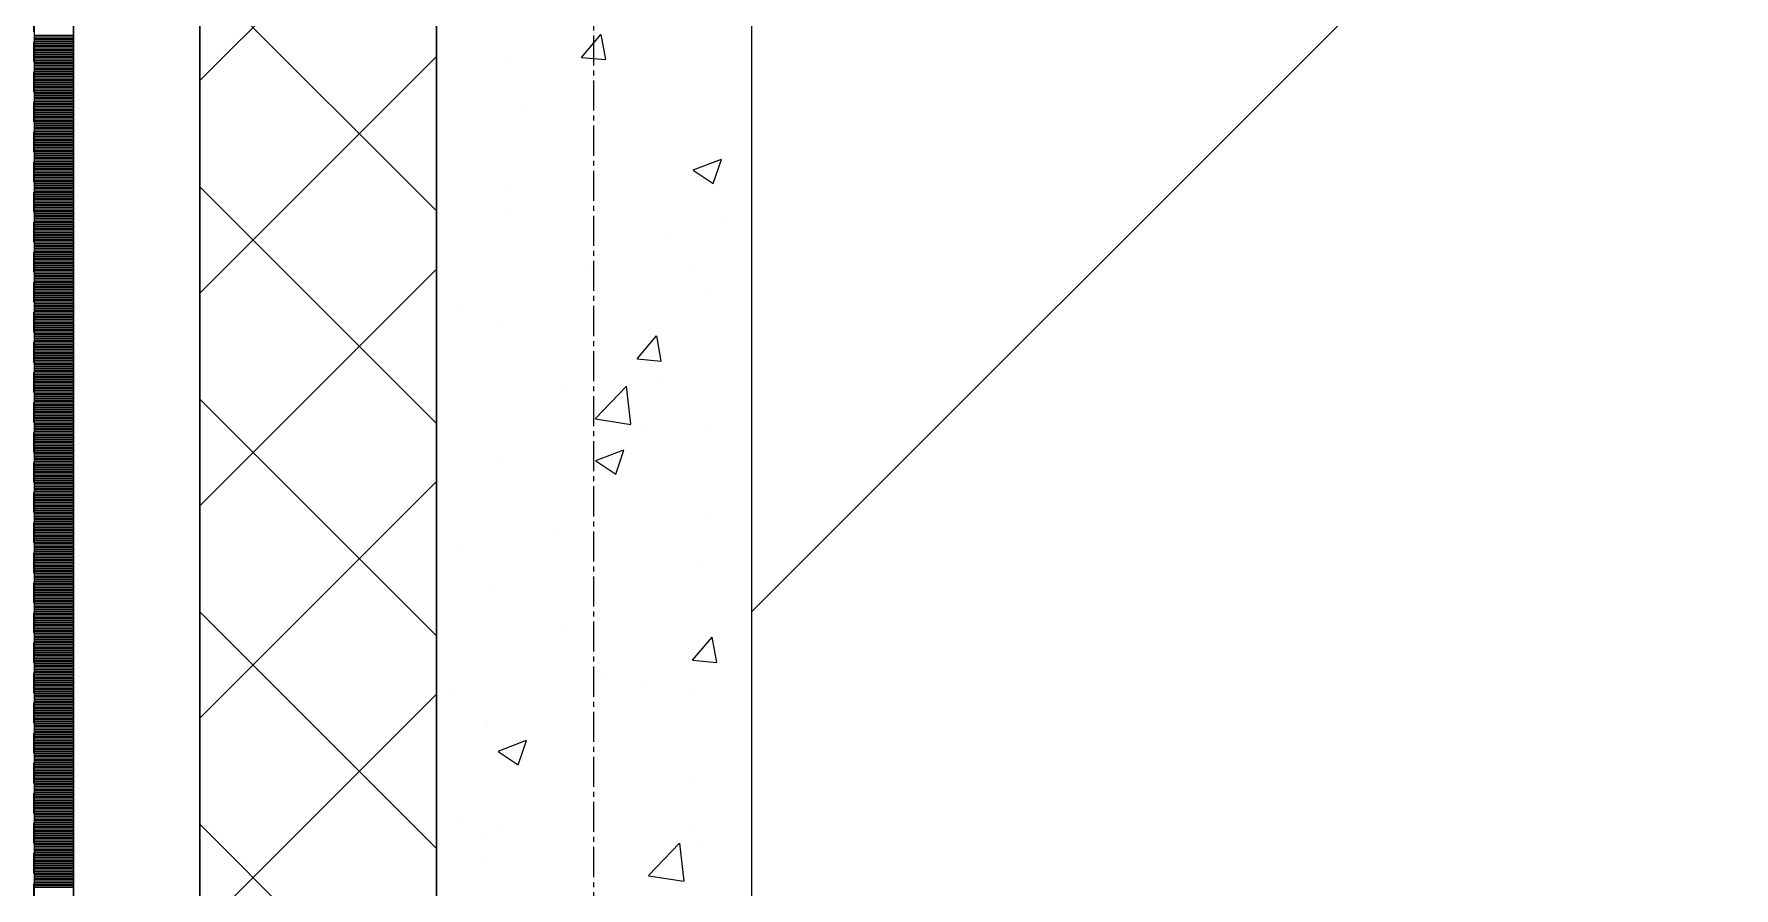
# Model space of a CAD drawing. Header units: millimetres. Extents: x 538266 to 1167394, y 114608 to 637157.
# Drawn here: x 828883 to 829961, y 150255 to 150797 of the extents above; entities that cross this region are included whole.
import ezdxf
from ezdxf.enums import TextEntityAlignment as Align

# ---------------------------------------------------------------- set-up
doc = ezdxf.new("R2010")
doc.units = ezdxf.units.MM
doc.linetypes.add('CENTER2', pattern=[28.575, 19.05, -3.175, 3.175, -3.175])
doc.linetypes.add('DASHED', pattern=[19.05, 12.7, -6.35])
doc.layers.get('Defpoints').update_dxf_attribs({"color": 140})
doc.layers.add('АР_Делит', color=120, linetype='Continuous', lineweight=0, plot=False)
for name, color, linetype, lineweight in [('АР_Стены ПЕНОблок', 52, 'Continuous', 20), ('АР_Тонкая', 254, 'Continuous', 5), ('АР_Утеплитель', 31, 'Continuous', 0), ('АР_Штриховка', 8, 'Continuous', 0)]:
    doc.layers.add(name, color=color, linetype=linetype, lineweight=lineweight)
doc.layers.add('РД_Оси_100', color=7, linetype='Continuous', lineweight=0, true_color=0x525252)
doc.layers.add('ФВ-5', color=7, linetype='Continuous')
doc.styles.add('style1', font='ARIALN.TTF')

# ---------------------------------------------------------------- blocks, each defined once
blk = doc.blocks.new('2_этаж')
at = {"layer": 'АР_Стены ПЕНОблок', "color": 18, "linetype": 'Continuous', "lineweight": 20, "true_color": 0x000000}
for p, q in [((672773.6, 213213.2), (672773.6, 137013.2)), ((672973.6, 137013.2), (672973.6, 213213.2))]:
    blk.add_line(p, q, dxfattribs=at)
at = {"layer": 'АР_Тонкая', "color": 18, "linetype": 'Continuous', "lineweight": 5, "true_color": 0x000000}
for p, q in [((672518.6, 213213.2), (672518.6, 137013.2)), ((672543.6, 213213.2), (672543.6, 137013.2)), ((672543.6, 137013.2), (672543.6, 213213.2)), ((672623.6, 137013.2), (672623.6, 213213.2))]:
    blk.add_line(p, q, dxfattribs=at)
at = {"layer": 'АР_Утеплитель', "color": 18, "linetype": 'Continuous', "lineweight": 0, "true_color": 0x000000}
for p, q in [((672623.6, 213213.2), (672623.6, 137013.2)), ((672773.6, 137013.2), (672773.6, 213213.2))]:
    blk.add_line(p, q, dxfattribs=at)
at = {"layer": 'АР_Штриховка', "color": 18, "linetype": 'Continuous', "lineweight": 0, "true_color": 0x000000}
for p, q in [((672623.6, 150767.2), (672773.6, 150917.2)), ((672773.6, 150684.7), (672623.6, 150834.7)), ((672518.6, 150796), (672543.6, 150796)), ((672518.6, 150795), (672543.6, 150795)), ((672518.6, 150794), (672543.6, 150794)), ((672518.6, 150793), (672543.6, 150793)), ((672518.6, 150792), (672543.6, 150792)), ((672518.6, 150791), (672543.6, 150791)), ((672518.6, 150790), (672543.6, 150790)), ((672518.6, 150789), (672543.6, 150789)), ((672518.6, 150788), (672543.6, 150788)), ((672518.6, 150787), (672543.6, 150787)), ((672865.7, 150781.9), (672877.9, 150796.5)), ((672881, 150780.6), (672878.1, 150796.5)), ((672518.6, 150786), (672543.6, 150786)), ((672518.6, 150785), (672543.6, 150785)), ((672518.6, 150784), (672543.6, 150784)), ((672518.6, 150783), (672543.6, 150783)), ((672518.6, 150782), (672543.6, 150782)), ((672518.6, 150781), (672543.6, 150781)), ((672518.6, 150780), (672543.6, 150780)), ((672518.6, 150779), (672543.6, 150779)), ((672518.6, 150778), (672543.6, 150778)), ((672518.6, 150777), (672543.6, 150777)), ((672518.6, 150776), (672543.6, 150776)), ((672623.6, 150632.5), (672773.6, 150782.5)), ((672821.4, 150782.2), (672821.4, 150782.2)), ((672865.7, 150781.9), (672880.8, 150780.6)), ((672518.6, 150775), (672543.6, 150775)), ((672518.6, 150774), (672543.6, 150774)), ((672518.6, 150773), (672543.6, 150773)), ((672518.6, 150772), (672543.6, 150772)), ((672518.6, 150771), (672543.6, 150771)), ((672518.6, 150770), (672543.6, 150770)), ((672518.6, 150769), (672543.6, 150769)), ((672518.6, 150768), (672543.6, 150768)), ((672518.6, 150767), (672543.6, 150767)), ((672518.6, 150766), (672543.6, 150766)), ((672518.6, 150765), (672543.6, 150765)), ((672518.6, 150764), (672543.6, 150764)), ((672518.6, 150763), (672543.6, 150763)), ((672518.6, 150762), (672543.6, 150762)), ((672518.6, 150761), (672543.6, 150761)), ((672518.6, 150760), (672543.6, 150760)), ((672518.6, 150759), (672543.6, 150759)), ((672518.6, 150758), (672543.6, 150758)), ((672518.6, 150757), (672543.6, 150757)), ((672518.6, 150756), (672543.6, 150756)), ((672518.6, 150755), (672543.6, 150755)), ((672518.6, 150754), (672543.6, 150754)), ((672518.6, 150753), (672543.6, 150753)), ((672518.6, 150752), (672543.6, 150752)), ((672518.6, 150751), (672543.6, 150751)), ((672518.6, 150750), (672543.6, 150750)), ((672518.6, 150749), (672543.6, 150749)), ((672518.6, 150748), (672543.6, 150748)), ((672518.6, 150747), (672543.6, 150747)), ((672518.6, 150746), (672543.6, 150746)), ((672518.6, 150745), (672543.6, 150745)), ((672518.6, 150744), (672543.6, 150744)), ((672827.2, 150750.2), (672827.2, 150750.2)), ((672518.6, 150743), (672543.6, 150743)), ((672518.6, 150742), (672543.6, 150742)), ((672518.6, 150741), (672543.6, 150741)), ((672518.6, 150740), (672543.6, 150740)), ((672518.6, 150739), (672543.6, 150739)), ((672518.6, 150738), (672543.6, 150738)), ((672518.6, 150737), (672543.6, 150737)), ((672518.6, 150736), (672543.6, 150736)), ((672518.6, 150735), (672543.6, 150735)), ((672518.6, 150734), (672543.6, 150734)), ((672518.6, 150733), (672543.6, 150733)), ((672518.6, 150732), (672543.6, 150732)), ((672518.6, 150731), (672543.6, 150731)), ((672518.6, 150730), (672543.6, 150730)), ((672518.6, 150729), (672543.6, 150729)), ((672518.6, 150728), (672543.6, 150728)), ((672518.6, 150727), (672543.6, 150727)), ((672518.6, 150726), (672543.6, 150726)), ((672518.6, 150725), (672543.6, 150725)), ((672518.6, 150724), (672543.6, 150724)), ((672518.6, 150723), (672543.6, 150723)), ((672518.6, 150722), (672543.6, 150722)), ((672518.6, 150721), (672543.6, 150721)), ((672518.6, 150720), (672543.6, 150720)), ((672518.6, 150719), (672543.6, 150719)), ((672518.6, 150718), (672543.6, 150718)), ((672518.6, 150717), (672543.6, 150717)), ((672518.6, 150716), (672543.6, 150716)), ((672518.6, 150715), (672543.6, 150715)), ((672518.6, 150714), (672543.6, 150714)), ((672518.6, 150713), (672543.6, 150713)), ((672518.6, 150712), (672543.6, 150712)), ((672936.5, 150710.6), (672954.3, 150717.4)), ((672949.1, 150702), (672954.3, 150717.3)), ((672950.3, 150716.7), (672950.3, 150716.7)), ((672518.6, 150711), (672543.6, 150711)), ((672518.6, 150710), (672543.6, 150710)), ((672518.6, 150709), (672543.6, 150709)), ((672518.6, 150708), (672543.6, 150708)), ((672518.6, 150707), (672543.6, 150707)), ((672518.6, 150706), (672543.6, 150706)), ((672518.6, 150705), (672543.6, 150705)), ((672518.6, 150704), (672543.6, 150704)), ((672518.6, 150703), (672543.6, 150703)), ((672518.6, 150702), (672543.6, 150702)), ((672518.6, 150701), (672543.6, 150701)), ((672876.6, 150703.4), (672876.6, 150703.4)), ((672936.5, 150710.5), (672949.1, 150702)), ((672518.6, 150700), (672543.6, 150700)), ((672518.6, 150699), (672543.6, 150699)), ((672518.6, 150698), (672543.6, 150698)), ((672518.6, 150697), (672543.6, 150697)), ((672518.6, 150696), (672543.6, 150696)), ((672518.6, 150695), (672543.6, 150695)), ((672518.6, 150694), (672543.6, 150694)), ((672518.6, 150693), (672543.6, 150693)), ((672518.6, 150692), (672543.6, 150692)), ((672518.6, 150691), (672543.6, 150691)), ((672518.6, 150690), (672543.6, 150690)), ((672773.6, 150550), (672623.6, 150700)), ((672818.3, 150697.6), (672818.3, 150697.6)), ((672518.6, 150689), (672543.6, 150689)), ((672518.6, 150688), (672543.6, 150688)), ((672518.6, 150687), (672543.6, 150687)), ((672518.6, 150686), (672543.6, 150686)), ((672518.6, 150685), (672543.6, 150685)), ((672518.6, 150684), (672543.6, 150684)), ((672518.6, 150683), (672543.6, 150683)), ((672518.6, 150682), (672543.6, 150682)), ((672518.6, 150681), (672543.6, 150681)), ((672518.6, 150680), (672543.6, 150680)), ((672518.6, 150679), (672543.6, 150679)), ((672818.2, 150684.4), (672818.2, 150684.4)), ((672518.6, 150678), (672543.6, 150678)), ((672518.6, 150677), (672543.6, 150677)), ((672518.6, 150676), (672543.6, 150676)), ((672518.6, 150675), (672543.6, 150675)), ((672518.6, 150674), (672543.6, 150674)), ((672518.6, 150673), (672543.6, 150673)), ((672518.6, 150672), (672543.6, 150672)), ((672518.6, 150671), (672543.6, 150671)), ((672518.6, 150670), (672543.6, 150670)), ((672518.6, 150669), (672543.6, 150669)), ((672920.8, 150671.2), (672920.8, 150671.2)), ((672953.8, 150678.6), (672953.8, 150678.6)), ((672518.6, 150668), (672543.6, 150668)), ((672518.6, 150667), (672543.6, 150667)), ((672518.6, 150666), (672543.6, 150666)), ((672518.6, 150665), (672543.6, 150665)), ((672518.6, 150664), (672543.6, 150664)), ((672518.6, 150663), (672543.6, 150663)), ((672518.6, 150662), (672543.6, 150662)), ((672518.6, 150661), (672543.6, 150661)), ((672518.6, 150660), (672543.6, 150660)), ((672518.6, 150659), (672543.6, 150659)), ((672518.6, 150658), (672543.6, 150658)), ((672518.6, 150657), (672543.6, 150657)), ((672518.6, 150656), (672543.6, 150656)), ((672518.6, 150655), (672543.6, 150655)), ((672518.6, 150654), (672543.6, 150654)), ((672518.6, 150653), (672543.6, 150653)), ((672518.6, 150652), (672543.6, 150652)), ((672518.6, 150651), (672543.6, 150651)), ((672518.6, 150650), (672543.6, 150650)), ((672518.6, 150649), (672543.6, 150649)), ((672518.6, 150648), (672543.6, 150648)), ((672518.6, 150647), (672543.6, 150647)), ((672623.6, 150497.8), (672773.6, 150647.8)), ((672871.8, 150650.3), (672871.8, 150650.3)), ((672937.4, 150647.6), (672937.4, 150647.6)), ((672518.6, 150646), (672543.6, 150646)), ((672518.6, 150645), (672543.6, 150645)), ((672518.6, 150644), (672543.6, 150644)), ((672518.6, 150643), (672543.6, 150643)), ((672518.6, 150642), (672543.6, 150642)), ((672518.6, 150641), (672543.6, 150641)), ((672518.6, 150640), (672543.6, 150640)), ((672518.6, 150639), (672543.6, 150639)), ((672518.6, 150638), (672543.6, 150638)), ((672518.6, 150637), (672543.6, 150637)), ((672518.6, 150636), (672543.6, 150636)), ((672518.6, 150635), (672543.6, 150635)), ((672518.6, 150634), (672543.6, 150634)), ((672518.6, 150633), (672543.6, 150633)), ((672518.6, 150632), (672543.6, 150632)), ((672518.6, 150631), (672543.6, 150631)), ((672518.6, 150630), (672543.6, 150630)), ((672518.6, 150629), (672543.6, 150629)), ((672518.6, 150628), (672543.6, 150628)), ((672518.6, 150627), (672543.6, 150627)), ((672518.6, 150626), (672543.6, 150626)), ((672518.6, 150625), (672543.6, 150625)), ((672947.2, 150632.1), (672947.2, 150632.1)), ((672518.6, 150624), (672543.6, 150624)), ((672518.6, 150623), (672543.6, 150623)), ((672518.6, 150622), (672543.6, 150622)), ((672518.6, 150621), (672543.6, 150621)), ((672518.6, 150620), (672543.6, 150620)), ((672518.6, 150619), (672543.6, 150619)), ((672518.6, 150618), (672543.6, 150618)), ((672518.6, 150617), (672543.6, 150617)), ((672518.6, 150616), (672543.6, 150616)), ((672518.6, 150615), (672543.6, 150615)), ((672789.3, 150622.2), (672789.3, 150622.2)), ((672518.6, 150614), (672543.6, 150614)), ((672518.6, 150613), (672543.6, 150613)), ((672518.6, 150612), (672543.6, 150612)), ((672518.6, 150611), (672543.6, 150611)), ((672518.6, 150610), (672543.6, 150610)), ((672518.6, 150609), (672543.6, 150609)), ((672518.6, 150608), (672543.6, 150608)), ((672518.6, 150607), (672543.6, 150607)), ((672518.6, 150606), (672543.6, 150606)), ((672518.6, 150605), (672543.6, 150605)), ((672518.6, 150604), (672543.6, 150604)), ((672815.2, 150613.1), (672815.2, 150613.1)), ((672900.9, 150590.9), (672913.1, 150605.4)), ((672916.2, 150589.5), (672913.3, 150605.5)), ((672518.6, 150603), (672543.6, 150603)), ((672518.6, 150602), (672543.6, 150602)), ((672518.6, 150601), (672543.6, 150601)), ((672518.6, 150600), (672543.6, 150600)), ((672518.6, 150599), (672543.6, 150599)), ((672518.6, 150598), (672543.6, 150598)), ((672518.6, 150597), (672543.6, 150597)), ((672518.6, 150596), (672543.6, 150596)), ((672518.6, 150595), (672543.6, 150595)), ((672518.6, 150594), (672543.6, 150594)), ((672518.6, 150593), (672543.6, 150593)), ((672518.6, 150592), (672543.6, 150592)), ((672518.6, 150591), (672543.6, 150591)), ((672518.6, 150590), (672543.6, 150590)), ((672518.6, 150589), (672543.6, 150589)), ((672518.6, 150588), (672543.6, 150588)), ((672518.6, 150587), (672543.6, 150587)), ((672518.6, 150586), (672543.6, 150586)), ((672518.6, 150585), (672543.6, 150585)), ((672518.6, 150584), (672543.6, 150584)), ((672518.6, 150583), (672543.6, 150583)), ((672518.6, 150582), (672543.6, 150582)), ((672900.9, 150590.8), (672916.1, 150589.5)), ((672518.6, 150581), (672543.6, 150581)), ((672518.6, 150580), (672543.6, 150580)), ((672518.6, 150579), (672543.6, 150579)), ((672518.6, 150578), (672543.6, 150578)), ((672518.6, 150577), (672543.6, 150577)), ((672518.6, 150576), (672543.6, 150576)), ((672518.6, 150575), (672543.6, 150575)), ((672518.6, 150574), (672543.6, 150574)), ((672518.6, 150573), (672543.6, 150573)), ((672518.6, 150572), (672543.6, 150572)), ((672874.3, 150552.9), (672894.1, 150573.5)), ((672897, 150549.4), (672894.2, 150573.5)), ((672917.5, 150579.4), (672917.5, 150579.4)), ((672518.6, 150571), (672543.6, 150571)), ((672518.6, 150570), (672543.6, 150570)), ((672518.6, 150569), (672543.6, 150569)), ((672518.6, 150568), (672543.6, 150568)), ((672518.6, 150567), (672543.6, 150567)), ((672518.6, 150566), (672543.6, 150566)), ((672518.6, 150565), (672543.6, 150565)), ((672518.6, 150564), (672543.6, 150564)), ((672518.6, 150563), (672543.6, 150563)), ((672518.6, 150562), (672543.6, 150562)), ((672518.6, 150561), (672543.6, 150561)), ((672773.6, 150415.3), (672623.6, 150565.3)), ((672853.9, 150571), (672853.9, 150571)), ((672518.6, 150560), (672543.6, 150560)), ((672518.6, 150559), (672543.6, 150559)), ((672518.6, 150558), (672543.6, 150558)), ((672518.6, 150557), (672543.6, 150557)), ((672518.6, 150556), (672543.6, 150556)), ((672518.6, 150555), (672543.6, 150555)), ((672518.6, 150554), (672543.6, 150554)), ((672518.6, 150553), (672543.6, 150553)), ((672518.6, 150552), (672543.6, 150552)), ((672518.6, 150551), (672543.6, 150551)), ((672518.6, 150550), (672543.6, 150550)), ((672874.4, 150552.8), (672897, 150549.3)), ((672903.3, 150549.5), (672903.3, 150549.5)), ((672518.6, 150549), (672543.6, 150549)), ((672518.6, 150548), (672543.6, 150548)), ((672518.6, 150547), (672543.6, 150547)), ((672518.6, 150546), (672543.6, 150546)), ((672518.6, 150545), (672543.6, 150545)), ((672518.6, 150544), (672543.6, 150544)), ((672518.6, 150543), (672543.6, 150543)), ((672518.6, 150542), (672543.6, 150542)), ((672518.6, 150541), (672543.6, 150541)), ((672518.6, 150540), (672543.6, 150540)), ((672518.6, 150539), (672543.6, 150539)), ((672944.1, 150547.6), (672944.1, 150547.6)), ((672518.6, 150538), (672543.6, 150538)), ((672518.6, 150537), (672543.6, 150537)), ((672518.6, 150536), (672543.6, 150536)), ((672518.6, 150535), (672543.6, 150535)), ((672518.6, 150534), (672543.6, 150534)), ((672518.6, 150533), (672543.6, 150533)), ((672518.6, 150532), (672543.6, 150532)), ((672518.6, 150531), (672543.6, 150531)), ((672518.6, 150530), (672543.6, 150530)), ((672518.6, 150529), (672543.6, 150529)), ((672518.6, 150528), (672543.6, 150528)), ((672812.2, 150528.5), (672812.2, 150528.5)), ((672874.7, 150526.4), (672892.5, 150533.3)), ((672886.3, 150533.3), (672886.3, 150533.3)), ((672887.3, 150517.8), (672892.5, 150533.1)), ((672518.6, 150527), (672543.6, 150527)), ((672518.6, 150526), (672543.6, 150526)), ((672518.6, 150525), (672543.6, 150525)), ((672518.6, 150524), (672543.6, 150524)), ((672518.6, 150523), (672543.6, 150523)), ((672518.6, 150522), (672543.6, 150522)), ((672518.6, 150521), (672543.6, 150521)), ((672518.6, 150520), (672543.6, 150520)), ((672518.6, 150519), (672543.6, 150519)), ((672518.6, 150518), (672543.6, 150518)), ((672874.7, 150526.3), (672887.3, 150517.8)), ((672518.6, 150517), (672543.6, 150517)), ((672518.6, 150516), (672543.6, 150516)), ((672518.6, 150515), (672543.6, 150515)), ((672518.6, 150514), (672543.6, 150514)), ((672518.6, 150513), (672543.6, 150513)), ((672518.6, 150512), (672543.6, 150512)), ((672518.6, 150511), (672543.6, 150511)), ((672518.6, 150510), (672543.6, 150510)), ((672518.6, 150509), (672543.6, 150509)), ((672518.6, 150508), (672543.6, 150508)), ((672518.6, 150507), (672543.6, 150507)), ((672623.6, 150363.1), (672773.6, 150513.1)), ((672518.6, 150506), (672543.6, 150506)), ((672518.6, 150505), (672543.6, 150505)), ((672518.6, 150504), (672543.6, 150504)), ((672518.6, 150503), (672543.6, 150503)), ((672518.6, 150502), (672543.6, 150502)), ((672518.6, 150501), (672543.6, 150501)), ((672518.6, 150500), (672543.6, 150500)), ((672518.6, 150499), (672543.6, 150499)), ((672518.6, 150498), (672543.6, 150498)), ((672518.6, 150497), (672543.6, 150497)), ((672518.6, 150496), (672543.6, 150496)), ((672518.6, 150495), (672543.6, 150495)), ((672518.6, 150494), (672543.6, 150494)), ((672518.6, 150493), (672543.6, 150493)), ((672518.6, 150492), (672543.6, 150492)), ((672518.6, 150491), (672543.6, 150491)), ((672518.6, 150490), (672543.6, 150490)), ((672518.6, 150489), (672543.6, 150489)), ((672518.6, 150488), (672543.6, 150488)), ((672518.6, 150487), (672543.6, 150487)), ((672518.6, 150486), (672543.6, 150486)), ((672518.6, 150485), (672543.6, 150485)), ((672946.9, 150491.9), (672946.9, 150491.9)), ((672518.6, 150484), (672543.6, 150484)), ((672518.6, 150483), (672543.6, 150483)), ((672518.6, 150482), (672543.6, 150482)), ((672518.6, 150481), (672543.6, 150481)), ((672518.6, 150480), (672543.6, 150480)), ((672518.6, 150479), (672543.6, 150479)), ((672518.6, 150478), (672543.6, 150478)), ((672518.6, 150477), (672543.6, 150477)), ((672518.6, 150476), (672543.6, 150476)), ((672518.6, 150475), (672543.6, 150475)), ((672850.7, 150479.2), (672850.7, 150479.2)), ((672518.6, 150474), (672543.6, 150474)), ((672518.6, 150473), (672543.6, 150473)), ((672518.6, 150472), (672543.6, 150472)), ((672518.6, 150471), (672543.6, 150471)), ((672518.6, 150470), (672543.6, 150470)), ((672518.6, 150469), (672543.6, 150469)), ((672518.6, 150468), (672543.6, 150468)), ((672518.6, 150467), (672543.6, 150467)), ((672518.6, 150466), (672543.6, 150466)), ((672518.6, 150465), (672543.6, 150465)), ((672518.6, 150464), (672543.6, 150464)), ((672787.1, 150470.8), (672787.1, 150470.8)), ((672518.6, 150463), (672543.6, 150463)), ((672518.6, 150462), (672543.6, 150462)), ((672518.6, 150461), (672543.6, 150461)), ((672518.6, 150460), (672543.6, 150460)), ((672518.6, 150459), (672543.6, 150459)), ((672518.6, 150458), (672543.6, 150458)), ((672518.6, 150457), (672543.6, 150457)), ((672518.6, 150456), (672543.6, 150456)), ((672518.6, 150455), (672543.6, 150455)), ((672518.6, 150454), (672543.6, 150454)), ((672518.6, 150453), (672543.6, 150453)), ((672941, 150463), (672941, 150463)), ((672518.6, 150452), (672543.6, 150452)), ((672518.6, 150451), (672543.6, 150451)), ((672518.6, 150450), (672543.6, 150450)), ((672518.6, 150449), (672543.6, 150449)), ((672518.6, 150448), (672543.6, 150448)), ((672518.6, 150447), (672543.6, 150447)), ((672518.6, 150446), (672543.6, 150446)), ((672518.6, 150445), (672543.6, 150445)), ((672518.6, 150444), (672543.6, 150444)), ((672518.6, 150443), (672543.6, 150443)), ((672518.6, 150442), (672543.6, 150442)), ((672809.1, 150444), (672809.1, 150444)), ((672518.6, 150441), (672543.6, 150441)), ((672518.6, 150440), (672543.6, 150440)), ((672518.6, 150439), (672543.6, 150439)), ((672518.6, 150438), (672543.6, 150438)), ((672518.6, 150437), (672543.6, 150437)), ((672518.6, 150436), (672543.6, 150436)), ((672518.6, 150435), (672543.6, 150435)), ((672518.6, 150434), (672543.6, 150434)), ((672518.6, 150433), (672543.6, 150433)), ((672518.6, 150432), (672543.6, 150432)), ((672518.6, 150431), (672543.6, 150431)), ((672518.6, 150430), (672543.6, 150430)), ((672518.6, 150429), (672543.6, 150429)), ((672518.6, 150428), (672543.6, 150428)), ((672518.6, 150427), (672543.6, 150427)), ((672518.6, 150426), (672543.6, 150426)), ((672518.6, 150425), (672543.6, 150425)), ((672518.6, 150424), (672543.6, 150424)), ((672518.6, 150423), (672543.6, 150423)), ((672518.6, 150422), (672543.6, 150422)), ((672518.6, 150421), (672543.6, 150421)), ((672773.6, 150280.6), (672623.6, 150430.6)), ((672518.6, 150420), (672543.6, 150420)), ((672518.6, 150419), (672543.6, 150419)), ((672518.6, 150418), (672543.6, 150418)), ((672518.6, 150417), (672543.6, 150417)), ((672518.6, 150416), (672543.6, 150416)), ((672518.6, 150415), (672543.6, 150415)), ((672518.6, 150414), (672543.6, 150414)), ((672518.6, 150413), (672543.6, 150413)), ((672518.6, 150412), (672543.6, 150412)), ((672518.6, 150411), (672543.6, 150411)), ((672518.6, 150410), (672543.6, 150410)), ((672853.8, 150419.7), (672853.8, 150419.7)), ((672936.1, 150399.8), (672948.4, 150414.4)), ((672951.5, 150398.5), (672948.5, 150414.4)), ((672518.6, 150409), (672543.6, 150409)), ((672518.6, 150408), (672543.6, 150408)), ((672518.6, 150407), (672543.6, 150407)), ((672518.6, 150406), (672543.6, 150406)), ((672518.6, 150405), (672543.6, 150405)), ((672518.6, 150404), (672543.6, 150404)), ((672518.6, 150403), (672543.6, 150403)), ((672518.6, 150402), (672543.6, 150402)), ((672518.6, 150401), (672543.6, 150401)), ((672518.6, 150400), (672543.6, 150400)), ((672518.6, 150399), (672543.6, 150399)), ((672936.1, 150399.8), (672951.3, 150398.5)), ((672518.6, 150398), (672543.6, 150398)), ((672518.6, 150397), (672543.6, 150397)), ((672518.6, 150396), (672543.6, 150396)), ((672518.6, 150395), (672543.6, 150395)), ((672518.6, 150394), (672543.6, 150394)), ((672518.6, 150393), (672543.6, 150393)), ((672518.6, 150392), (672543.6, 150392)), ((672518.6, 150391), (672543.6, 150391)), ((672518.6, 150390), (672543.6, 150390)), ((672518.6, 150389), (672543.6, 150389)), ((672518.6, 150388), (672543.6, 150388)), ((672880.1, 150391.7), (672880.1, 150391.7)), ((672518.6, 150387), (672543.6, 150387)), ((672518.6, 150386), (672543.6, 150386)), ((672518.6, 150385), (672543.6, 150385)), ((672518.6, 150384), (672543.6, 150384)), ((672518.6, 150383), (672543.6, 150383)), ((672518.6, 150382), (672543.6, 150382)), ((672518.6, 150381), (672543.6, 150381)), ((672518.6, 150380), (672543.6, 150380)), ((672518.6, 150379), (672543.6, 150379)), ((672518.6, 150378), (672543.6, 150378)), ((672623.6, 150228.4), (672773.6, 150378.4)), ((672783.9, 150379), (672783.9, 150379)), ((672875.8, 150381.8), (672875.8, 150381.8)), ((672907.3, 150385.6), (672907.3, 150385.6)), ((672937.9, 150378.4), (672937.9, 150378.4)), ((672518.6, 150377), (672543.6, 150377)), ((672518.6, 150376), (672543.6, 150376)), ((672518.6, 150375), (672543.6, 150375)), ((672518.6, 150374), (672543.6, 150374)), ((672518.6, 150373), (672543.6, 150373)), ((672518.6, 150372), (672543.6, 150372)), ((672518.6, 150371), (672543.6, 150371)), ((672518.6, 150370), (672543.6, 150370)), ((672518.6, 150369), (672543.6, 150369)), ((672518.6, 150368), (672543.6, 150368)), ((672518.6, 150367), (672543.6, 150367)), ((672518.6, 150366), (672543.6, 150366)), ((672518.6, 150365), (672543.6, 150365)), ((672518.6, 150364), (672543.6, 150364)), ((672518.6, 150363), (672543.6, 150363)), ((672518.6, 150362), (672543.6, 150362)), ((672518.6, 150361), (672543.6, 150361)), ((672518.6, 150360), (672543.6, 150360)), ((672518.6, 150359), (672543.6, 150359)), ((672518.6, 150358), (672543.6, 150358)), ((672518.6, 150357), (672543.6, 150357)), ((672518.6, 150356), (672543.6, 150356)), ((672806, 150359.4), (672806, 150359.4)), ((672518.6, 150355), (672543.6, 150355)), ((672518.6, 150354), (672543.6, 150354)), ((672518.6, 150353), (672543.6, 150353)), ((672518.6, 150352), (672543.6, 150352)), ((672518.6, 150351), (672543.6, 150351)), ((672518.6, 150350), (672543.6, 150350)), ((672518.6, 150349), (672543.6, 150349)), ((672518.6, 150348), (672543.6, 150348)), ((672518.6, 150347), (672543.6, 150347)), ((672518.6, 150346), (672543.6, 150346)), ((672518.6, 150345), (672543.6, 150345)), ((672812.9, 150342.2), (672830.7, 150349.1)), ((672825.5, 150333.6), (672830.7, 150348.9)), ((672518.6, 150344), (672543.6, 150344)), ((672518.6, 150343), (672543.6, 150343)), ((672518.6, 150342), (672543.6, 150342)), ((672518.6, 150341), (672543.6, 150341)), ((672518.6, 150340), (672543.6, 150340)), ((672518.6, 150339), (672543.6, 150339)), ((672518.6, 150338), (672543.6, 150338)), ((672518.6, 150337), (672543.6, 150337)), ((672518.6, 150336), (672543.6, 150336)), ((672518.6, 150335), (672543.6, 150335)), ((672518.6, 150334), (672543.6, 150334)), ((672812.9, 150342.1), (672825.5, 150333.6)), ((672518.6, 150333), (672543.6, 150333)), ((672518.6, 150332), (672543.6, 150332)), ((672518.6, 150331), (672543.6, 150331)), ((672518.6, 150330), (672543.6, 150330)), ((672518.6, 150329), (672543.6, 150329)), ((672518.6, 150328), (672543.6, 150328)), ((672518.6, 150327), (672543.6, 150327)), ((672518.6, 150326), (672543.6, 150326)), ((672518.6, 150325), (672543.6, 150325)), ((672518.6, 150324), (672543.6, 150324)), ((672936.7, 150326), (672936.7, 150326)), ((672518.6, 150323), (672543.6, 150323)), ((672518.6, 150322), (672543.6, 150322)), ((672518.6, 150321), (672543.6, 150321)), ((672518.6, 150320), (672543.6, 150320)), ((672518.6, 150319), (672543.6, 150319)), ((672518.6, 150318), (672543.6, 150318)), ((672518.6, 150317), (672543.6, 150317)), ((672518.6, 150316), (672543.6, 150316)), ((672518.6, 150315), (672543.6, 150315)), ((672518.6, 150314), (672543.6, 150314)), ((672518.6, 150313), (672543.6, 150313)), ((672518.6, 150312), (672543.6, 150312)), ((672518.6, 150311), (672543.6, 150311)), ((672518.6, 150310), (672543.6, 150310)), ((672518.6, 150309), (672543.6, 150309)), ((672518.6, 150308), (672543.6, 150308)), ((672518.6, 150307), (672543.6, 150307)), ((672518.6, 150306), (672543.6, 150306)), ((672518.6, 150305), (672543.6, 150305)), ((672518.6, 150304), (672543.6, 150304)), ((672518.6, 150303), (672543.6, 150303)), ((672518.6, 150302), (672543.6, 150302)), ((672518.6, 150301), (672543.6, 150301)), ((672518.6, 150300), (672543.6, 150300)), ((672518.6, 150299), (672543.6, 150299)), ((672518.6, 150298), (672543.6, 150298)), ((672518.6, 150297), (672543.6, 150297)), ((672518.6, 150296), (672543.6, 150296)), ((672518.6, 150295), (672543.6, 150295)), ((672518.6, 150294), (672543.6, 150294)), ((672518.6, 150293), (672543.6, 150293)), ((672518.6, 150292), (672543.6, 150292)), ((672518.6, 150291), (672543.6, 150291)), ((672773.6, 150145.9), (672623.6, 150295.9)), ((672788.5, 150300.6), (672788.5, 150300.6)), ((672813.3, 150291.5), (672813.3, 150291.5)), ((672934.8, 150293.9), (672934.8, 150293.9)), ((672518.6, 150290), (672543.6, 150290)), ((672518.6, 150289), (672543.6, 150289)), ((672518.6, 150288), (672543.6, 150288)), ((672518.6, 150287), (672543.6, 150287)), ((672518.6, 150286), (672543.6, 150286)), ((672518.6, 150285), (672543.6, 150285)), ((672518.6, 150284), (672543.6, 150284)), ((672518.6, 150283), (672543.6, 150283)), ((672518.6, 150282), (672543.6, 150282)), ((672518.6, 150281), (672543.6, 150281)), ((672803.3, 150290.6), (672803.3, 150290.6)), ((672908, 150263.4), (672927.8, 150284)), ((672930.7, 150259.9), (672927.9, 150284)), ((672938.9, 150284.9), (672938.9, 150284.9)), ((672518.6, 150280), (672543.6, 150280)), ((672518.6, 150279), (672543.6, 150279)), ((672518.6, 150278), (672543.6, 150278)), ((672518.6, 150277), (672543.6, 150277)), ((672518.6, 150276), (672543.6, 150276)), ((672518.6, 150275), (672543.6, 150275)), ((672518.6, 150274), (672543.6, 150274)), ((672518.6, 150273), (672543.6, 150273)), ((672518.6, 150272), (672543.6, 150272)), ((672518.6, 150271), (672543.6, 150271)), ((672518.6, 150270), (672543.6, 150270)), ((672802.9, 150274.8), (672802.9, 150274.8)), ((672518.6, 150269), (672543.6, 150269)), ((672518.6, 150268), (672543.6, 150268)), ((672518.6, 150267), (672543.6, 150267)), ((672518.6, 150266), (672543.6, 150266)), ((672518.6, 150265), (672543.6, 150265)), ((672518.6, 150264), (672543.6, 150264)), ((672518.6, 150263), (672543.6, 150263)), ((672518.6, 150262), (672543.6, 150262)), ((672518.6, 150261), (672543.6, 150261)), ((672518.6, 150260), (672543.6, 150260)), ((672518.6, 150259), (672543.6, 150259)), ((672908.1, 150263.3), (672930.6, 150259.8)), ((672518.6, 150258), (672543.6, 150258)), ((672518.6, 150257), (672543.6, 150257)), ((672518.6, 150256), (672543.6, 150256))]:
    blk.add_line(p, q, dxfattribs=at)
at = {"layer": 'Defpoints', "color": 18, "true_color": 0x000000, "style": 'style1'}
for p in [(677970.6, 219836.4), (678101.2, 211681.4)]:
    blk.add_attdef('АР-ПОМЕЩЕНИЕ:НАИМЕНОВАНИЕ', text='', height=100, dxfattribs=at).set_placement(p, align=Align.MIDDLE)
blk = doc.blocks.new('СОШ_2200_АР_ОСИ_М100_28.05.24')
at = {"layer": 'АР_Делит', "color": 251, "linetype": 'DASHED', "true_color": 0x636466}
blk.add_lwpolyline([(114955, 135155), (114955, -355), (93595.036, -355), (93595.036, 13855), (94145, 13855), (94145, 68320), (66055, 68320), (66055, 13857.73), (83455, 13857.73), (83455, -355), (45245, -355), (45245, 13145), (44695, 13145), (44695, 26755), (45245, 26755), (45245, 68320), (20455, 68320), (20455, 26755), (27955, 26755), (27955, 13145), (-355, 13145), (-355, 100855)], dxfattribs=at)
at = {"layer": 'РД_Оси_100', "color": 251, "linetype": 'CENTER2', "true_color": 0x636466}
blk.add_line((0, -6155), (0, 139938.679), dxfattribs=at)

msp = doc.modelspace()

# ---------------------------------------------------------------- hatches: boundary and pattern name
at = {"layer": 'ФВ-5'}
h = msp.add_hatch(dxfattribs=at)
h.set_pattern_fill('ANSI31', color=3, scale=300)
h.paths.add_polyline_path([(856937.8, 141853.3), (856717.8, 141633.3), (856717.8, 141593.8), (856417.8, 141593.8), (856417.8, 142493.8), (856717.8, 142493.8), (856717.8, 142082.3), (856937.8, 142302.3), (856937.8, 143613.2), (856037.8, 143613.2), (856037.8, 143603.2), (853264, 143603.2, -0.558775), (852895.5, 143603.2), (851387.8, 143603.2, -0.414214), (851687.8, 143303.2, -1), (851087.8, 143303.2, -0.414214), (851387.8, 143603.2), (850280.2, 143603.2, -0.558775), (849911.7, 143603.2), (849137.8, 143603.2), (848237.8, 143603.2), (847307.8, 143603.2), (847307.8, 143383.2), (846937.8, 143383.2), (846937.8, 143453.2), (846937.8, 143603.2), (846437.8, 143603.2), (846437.8, 142703.2), (846737.8, 142703.2), (846737.8, 142583.2), (846317.8, 142583.2), (846317.8, 143603.2), (845837.8, 143603.2), (842357.8, 143603.2), (842357.8, 143383.2), (842067.8, 143383.2), (842067.8, 143603.2), (841437.8, 143603.2), (839882.8, 143603.2, -0.333315), (840098.8, 143315.3, -1), (839498.8, 143315.3, -0.333315), (839714.7, 143603.2), (838680.2, 143603.2, -0.558775), (838311.7, 143603.2), (837507.8, 143603.2), (837507.8, 143383.2), (837137.8, 143383.2), (837137.8, 141363.2), (837147.8, 141363.2), (837147.8, 140163.2), (837137.8, 136013.2), (837202.3, 136013.2, -0.618518), (837589.5, 136013.2), (840886.2, 136013.2, -0.618518), (841273.3, 136013.2), (841437.8, 136013.2), (841437.8, 136033.2), (842313.7, 136033.2, -0.582347), (842689.5, 136013.2), (843586.2, 136013.2, -0.618518), (843973.3, 136013.2), (844402.3, 136013.2, -0.618518), (844789.5, 136013.2), (845837.8, 136013.2), (845837.8, 136033.2), (847037.8, 136033.2), (848237.8, 136030.6), (848237.8, 136033.2), (849137.8, 136033.2), (850195.6, 136030.2, -0.587964), (850573.3, 136013.2), (851002.3, 136013.2, -0.618518), (851389.5, 136013.2), (852286.2, 136013.2, -0.618518), (852673.3, 136013.2), (853102.3, 136013.2, -0.618518), (853489.5, 136013.2), (855286.2, 136013.2, -0.618518), (855673.3, 136013.2), (856036.9, 136013.2), (856037.8, 136014.1), (856037.8, 136313.2), (856786, 136313.2), (856937.8, 136465.1)])
h.paths.add_polyline_path([(851418, 140993.2), (851968, 140993.2, -1), (851968, 140393.2), (851418, 140393.2, -1)], flags=16)
h.paths.add_polyline_path([(847057.6, 139675.2, -1), (846624.9, 139675.2, -1)], flags=16)
h.paths.add_polyline_path([(847014.3, 139675.2, -1), (846668.2, 139675.2, -1)], flags=0)
h.paths.add_polyline_path([(846977.4, 139675.2, -1), (846705, 139675.2, -1)], flags=0)
h.paths.add_polyline_path([(846737.8, 141603.2), (846437.8, 141603.2), (846437.8, 142503.2), (846737.8, 142503.2)], flags=16)
h.paths.add_polyline_path([(844344.2, 140388.8), (843794.2, 140388.8, -1), (843794.2, 140988.8), (844344.2, 140988.8, -1)], flags=16)
h.paths.add_polyline_path([(836345.4, 144457.5, -0.893187), (836937.8, 144524.5), (836937.8, 145103.2), (835937.8, 145103.2), (833188, 145103.2, -0.582884), (832811.5, 145103.2), (829357.8, 145103.2), (829357.8, 144737.4, -0.255743), (829457.6, 144555.2, -0.284268), (829337.8, 144361.6), (829337.8, 141213.2), (829357.8, 141213.2), (829357.8, 140313.2), (829351.4, 139257.5, -0.265015), (829457.6, 139071.3, -0.284268), (829337.8, 138877.8), (829337.8, 138448.7, -0.284268), (829457.6, 138255.2, -0.284268), (829337.8, 138061.6), (829337.8, 137013.2), (829357.8, 137013.2), (829357.8, 136033.2), (835937.8, 136033.2), (836937.8, 136033.2), (836937.8, 139613.2), (836627.8, 139613.2), (836627.8, 140513.2), (836927.8, 140513.2), (836927.8, 140893.2), (836507.8, 140893.2), (836507.8, 142033.2), (836937.8, 142033.2), (836937.8, 143617.8, -0.284268), (836818.1, 143811.3, -0.284268), (836937.8, 144004.9), (836937.8, 144390.4, -0.893187)])
h.paths.add_polyline_path([(840537.8, 148013.2), (840537.8, 150213.2), (840537.8, 150413.2), (840537.8, 151713.2), (840537.8, 156113.2), (841187.8, 156113.2), (841187.8, 156333.2), (841427.8, 156333.2), (841427.8, 156683.1, -0.270169), (841318.1, 156871.3, -0.270169), (841427.8, 157059.6), (841427.8, 158016.9, -0.270169), (841318.1, 158205.2, -0.270169), (841427.8, 158393.4), (841427.8, 158493.2), (840857.8, 158493.2), (840857.8, 158718.2), (840582.8, 159194.6), (840604.5, 159207.1), (840604.8, 159206.6, -0.120105), (840857.8, 159268.2), (840857.8, 159293.2), (840857.8, 159438.2), (840582.8, 159914.6), (840604.5, 159927.1), (840604.8, 159926.6, -0.120105), (840857.8, 159988.2), (840857.8, 160013.2), (840857.8, 161103.2), (840439.8, 161103.2, -0.594367), (840059.7, 161103.2), (838656.6, 161080.5, -0.414214), (838956.6, 160780.5, -1), (838356.6, 160780.5, -0.414214), (838656.6, 161080.5), (838351.8, 161096, -0.581306), (837975.9, 161103.2), (837867.8, 161103.2), (837867.8, 159543.2), (837867.8, 158590.3), (837147.8, 158590.3), (837147.8, 157813.2), (837147.8, 157743.4, -0.270169), (837257.6, 157555.2, -0.270169), (837147.8, 157366.9), (837147.8, 155699.4, -0.910455), (837742.6, 155643.5, -0.910455), (837147.8, 155587.6), (837147.8, 154759.6, -0.270169), (837257.6, 154571.3, -0.270169), (837147.8, 154383.1), (837147.8, 154113.2), (837147.8, 153213.2), (837147.8, 149223.2), (837137.8, 149003.2), (835937.8, 149003.2), (829357.8, 149003.2), (829357.8, 148637.4, -0.255743), (829457.6, 148455.2, -0.284268), (829337.8, 148261.6), (829337.8, 146164.9, -0.284268), (829457.6, 145971.3, -0.255743), (829357.8, 145789.1), (829357.8, 145693.2), (829577.8, 145693.2), (829577.8, 145323.2), (832815.5, 145323.2, -0.558775), (833184, 145323.2), (835937.8, 145323.2), (835937.8, 145603.2), (837138.4, 145603.2), (837138.4, 145290.3), (837137.8, 145289.7), (837137.8, 145103.2), (837137.8, 144001.4, -0.259982), (837250.5, 143823.2), (838307.7, 143823.2, -0.582884), (838684.2, 143823.2), (841437.8, 143823.2), (841438.8, 143823.2), (842337.8, 143823.2), (845837.8, 143823.2), (847037.8, 143823.2), (848237.8, 143823.2), (849137.8, 143823.2), (849907.7, 143823.2, -0.582884), (850284.2, 143823.2), (852891.5, 143823.2, -0.582884), (853268, 143823.2), (855158.4, 143823.2), (855158.4, 144113.2), (855782.8, 144113.2), (856037.8, 144113.2), (856037.8, 144113.2), (856728.2, 144113.2), (856737.8, 144122.9), (856737.8, 148413.2), (856037.8, 148413.2), (856037.8, 148713.2), (855169.8, 148713.2, -0.594367), (854789.7, 148713.2), (851785.9, 148713.2, -0.32294), (851557.8, 148603.7), (851557.8, 147814.1), (851242.8, 147813.9), (850766.6, 147538.8), (850754.1, 147560.4), (850754.5, 147560.7, -0.120105), (850692.8, 147813.7), (850667.8, 147813.7), (850522.8, 147813.7), (850046.6, 147538.5), (850034.1, 147560.1), (850034.5, 147560.4, -0.120105), (849972.8, 147813.5), (849947.8, 147813.4), (849637.9, 147813.3), (849437.8, 147813.2), (849237.8, 147813.2), (847537.8, 147813.2), (840537.8, 147813.2)])
h.paths.add_polyline_path([(836927.8, 154113.2), (836927.8, 154387.1, -0.260437), (836824.9, 154571.3, -0.260437), (836927.8, 154755.6), (836927.8, 157370.9, -0.260437), (836824.9, 157555.2, -0.260437), (836927.8, 157739.4), (836927.8, 157813.2), (836927.8, 158313.4), (833193.3, 158313.3, -0.618224), (832806.2, 158313.3), (829577.8, 158313.3), (829577.8, 157743.2), (829337.8, 157743.2), (829337.8, 157648.7, -0.284268), (829457.6, 157455.2, -0.284268), (829337.8, 157261.6), (829337.8, 154113.2), (829357.8, 154113.2), (829357.8, 153213.2), (829356.5, 152154.4, -0.25765), (829457.6, 151971.3, -0.284268), (829337.8, 151777.8), (829337.8, 151348.7, -0.284268), (829457.6, 151155.2, -0.284268), (829337.8, 150961.6), (829337.8, 150064.9, -0.284268), (829457.6, 149871.3, -0.255743), (829357.8, 149689.1), (829357.8, 149223.2), (834727.8, 149223.2), (834727.8, 149523.2), (835627.8, 149523.2), (835627.8, 149223.2), (835707.8, 149223.2), (835707.8, 149643.2), (836927.8, 149643.2), (836927.8, 153213.2)], flags=17)

# ---------------------------------------------------------------- block references
msp.add_blockref('2_этаж', (156364.3, 0))
at = {"layer": 'РД_Оси_100'}
msp.add_blockref('СОШ_2200_АР_ОСИ_М100_28.05.24', (829237.8, 122413.2), dxfattribs=at)

doc.saveas('drawing.dxf')
